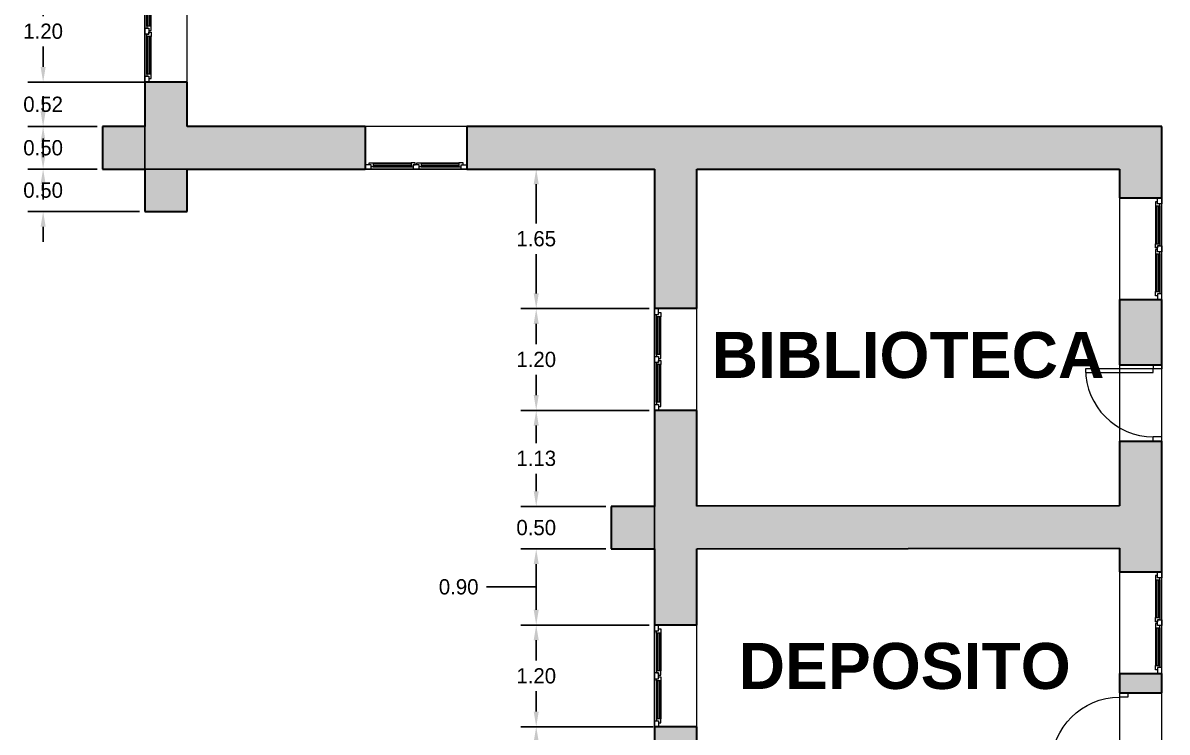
# Model space of a CAD drawing. Header units: metres. Extents: x -73.3 to -50.6, y 0.4 to 33.7.
# Drawn here: x -73.26 to -59.76, y 16.92 to 25.29 of the extents above; entities that cross this region are included whole.
import ezdxf

# ---------------------------------------------------------------- set-up
doc = ezdxf.new("R2010")
doc.units = ezdxf.units.M
doc.header["$MEASUREMENT"] = 0
doc.layers.add('ACOTACION', color=160, linetype='Continuous', lineweight=0)
doc.layers.add('Structural - Bearing_Pen_No__27', color=7, linetype='Continuous', lineweight=35)
for name, color, linetype, lineweight, true_color in [('Annotation - Text_Pen_No__86', 7, 'Continuous', 20, 0x5555ff), ('ARCHICAD Doors_Pen_No__3', 7, 'Continuous', 18, 0xff6600), ('ARCHICAD Windows_Pen_No__3', 7, 'Continuous', 18, 0xff6600), ('Structural - Bearing_Pen_No__160', 7, 'Continuous', 20, 0xb4a35c), ('Structural - Bearing_Pen_No__63', 7, 'Continuous', 18, 0xff9955)]:
    doc.layers.add(name, color=color, linetype=linetype, lineweight=lineweight, true_color=true_color)
for name, color, linetype in [('ARCHICAD Doors', 7, 'Continuous'), ('ARCHICAD Windows', 7, 'Continuous'), ('Structural - Bearing', 7, 'Continuous')]:
    doc.layers.add(name, color=color, linetype=linetype)
doc.styles.add('GENERATED_STYLE_1', font='')
doc.styles.get('GENERATED_STYLE_1').set_extended_font_data('Arial', bold=True)
doc.dimstyles.get("Standard").update_dxf_attribs({"dimtxt": 0.18, "dimasz": 0.18, "dimexe": 0.18, "dimexo": 0.0625, "dimgap": 0.09, "dimtad": 0, "dimtih": 1, "dimtoh": 1, "dimzin": 0, "dimdsep": 46, "dimtxsty": 'Standard', "dimcen": 0.09, "dimadec": 0, "dimazin": 0, "dimtfac": 1, "dimtofl": 0, "dimtmove": 0, "dimatfit": 3, "dimfxl": 1, "dimtolj": 1, "dimtzin": 0, "dimarcsym": 0})

# ---------------------------------------------------------------- blocks, each defined once
blk = doc.blocks.new('IFC Window - Double Panel - Vertical')
at = {"layer": 'ARCHICAD Windows_Pen_No__3', "color": 30, "linetype": 'Continuous', "lineweight": 18, "true_color": 0xff6600}
for p, q in [((-0.6, 0), (-0.53, 0)), ((-0.6, -0.05), (-0.6, 0)), ((-0.53, 0), (-0.53, -0.05)), ((-0.035, 0), (0.035, 0)), ((-0.035, -0.05), (-0.035, 0)), ((0.035, 0), (0.035, -0.05)), ((0.6, 0), (0.53, 0)), ((0.53, 0), (0.53, -0.05)), ((0.6, -0.05), (0.6, 0)), ((-0.53, -0.05), (-0.6, -0.05)), ((-0.53, -0.05), (-0.555, -0.05)), ((-0.555, -0.05), (-0.555, -0.075)), ((-0.555, -0.075), (-0.505, -0.075)), ((-0.505, -0.025), (-0.53, -0.025)), ((-0.53, -0.025), (-0.53, -0.05)), ((-0.505, -0.025), (-0.06, -0.025)), ((-0.505, -0.075), (-0.505, -0.025)), ((-0.505, -0.04), (-0.06, -0.04)), ((-0.505, -0.06), (-0.06, -0.06)), ((-0.505, -0.075), (-0.06, -0.075)), ((-0.06, -0.075), (-0.06, -0.025)), ((-0.06, -0.025), (-0.035, -0.025)), ((-0.01, -0.075), (-0.06, -0.075)), ((-0.035, -0.025), (-0.035, -0.05)), ((0.035, -0.05), (-0.035, -0.05)), ((-0.035, -0.05), (-0.01, -0.05)), ((-0.01, -0.05), (-0.01, -0.075)), ((0.035, -0.05), (0.01, -0.05)), ((0.01, -0.05), (0.01, -0.075)), ((0.01, -0.075), (0.06, -0.075)), ((0.06, -0.025), (0.035, -0.025)), ((0.035, -0.025), (0.035, -0.05)), ((0.06, -0.025), (0.505, -0.025)), ((0.06, -0.075), (0.06, -0.025)), ((0.06, -0.04), (0.505, -0.04)), ((0.06, -0.06), (0.505, -0.06)), ((0.06, -0.075), (0.505, -0.075)), ((0.505, -0.075), (0.505, -0.025)), ((0.505, -0.025), (0.53, -0.025)), ((0.555, -0.075), (0.505, -0.075)), ((0.53, -0.025), (0.53, -0.05)), ((0.53, -0.05), (0.6, -0.05)), ((0.53, -0.05), (0.555, -0.05)), ((0.555, -0.05), (0.555, -0.075))]:
    blk.add_line(p, q, dxfattribs=at)
blk = doc.blocks.new('Wall_11', base_point=(-65.806, 1.089))
at = {"layer": 'Structural - Bearing_Pen_No__160', "linetype": 'Continuous', "lineweight": 0, "true_color": 0x5a512e}
for points in [[(-65.806, 21.92), (-65.306, 21.92), (-65.306, 23.567), (-65.806, 23.567)], [(-65.806, 19.587), (-65.306, 19.588), (-65.306, 20.72), (-65.806, 20.72)], [(-65.806, 18.187), (-65.306, 18.187), (-65.306, 19.088), (-65.806, 19.087)], [(-65.806, 16.087), (-65.306, 16.087), (-65.306, 16.987), (-65.806, 16.987)]]:
    blk.add_hatch(color=59, dxfattribs=at).paths.add_polyline_path(points)
at = {"layer": 'Structural - Bearing_Pen_No__27', "color": 7, "linetype": 'Continuous', "lineweight": 35}
for p, q in [((-65.306, 21.92), (-65.806, 21.92)), ((-65.306, 20.72), (-65.806, 20.72)), ((-65.306, 18.187), (-65.806, 18.187)), ((-65.306, 16.987), (-65.806, 16.987))]:
    blk.add_line(p, q, dxfattribs=at)
at = {"layer": 'Structural - Bearing_Pen_No__27', "color": 7, "linetype": 'Continuous', "lineweight": 35, "flags": 128}
for points in [[(-65.806, 23.567), (-65.806, 21.92)], [(-65.306, 21.92), (-65.306, 23.567)], [(-65.806, 20.72), (-65.806, 19.587)], [(-65.306, 19.588), (-65.306, 20.72)], [(-65.806, 19.087), (-65.806, 18.187)], [(-65.306, 18.187), (-65.306, 19.088)], [(-65.806, 16.987), (-65.806, 16.087)], [(-65.306, 16.087), (-65.306, 16.987)]]:
    blk.add_lwpolyline(points, dxfattribs=at)
at = {"layer": 'Structural - Bearing_Pen_No__63', "color": 21, "linetype": 'Continuous', "lineweight": 18, "true_color": 0xff9955}
for p, q in [((-65.806, 21.92), (-65.806, 20.72)), ((-65.306, 20.72), (-65.306, 21.92)), ((-65.806, 18.187), (-65.806, 16.987)), ((-65.306, 16.987), (-65.306, 18.187))]:
    blk.add_line(p, q, dxfattribs=at)
at = {"layer": 'ARCHICAD Windows', "color": 21, "linetype": 'Continuous', "lineweight": 18, "true_color": 0xff9955, "rotation": 90}
blk.add_blockref('IFC Window - Double Panel - Vertical', (-65.806, 21.32), dxfattribs=at)
at = {"layer": 'ARCHICAD Windows', "color": 21, "linetype": 'Continuous', "lineweight": 18, "true_color": 0xff9955, "xscale": -1, "rotation": 90}
blk.add_blockref('IFC Window - Double Panel - Vertical', (-65.806, 17.587), dxfattribs=at)
blk = doc.blocks.new('Wall_15', base_point=(-59.819, 23.567))
at = {"layer": 'Structural - Bearing_Pen_No__160', "linetype": 'Continuous', "lineweight": 0, "true_color": 0x5a512e}
for points in [[(-71.819, 23.567), (-71.819, 24.067), (-72.319, 24.067), (-72.319, 23.567)], [(-69.217, 23.567), (-69.217, 24.067), (-71.319, 24.067), (-71.319, 23.567)], [(-60.319, 23.567), (-59.819, 24.067), (-68.017, 24.067), (-68.017, 23.567)]]:
    blk.add_hatch(color=59, dxfattribs=at).paths.add_polyline_path(points)
at = {"layer": 'Structural - Bearing_Pen_No__27', "color": 7, "linetype": 'Continuous', "lineweight": 35}
for p, q in [((-69.217, 24.067), (-69.217, 23.567)), ((-68.017, 24.067), (-68.017, 23.567))]:
    blk.add_line(p, q, dxfattribs=at)
at = {"layer": 'Structural - Bearing_Pen_No__27', "color": 7, "linetype": 'Continuous', "lineweight": 35, "flags": 128}
for points in [[(-71.819, 24.067), (-72.319, 24.067)], [(-72.319, 24.067), (-72.319, 23.567)], [(-69.217, 24.067), (-71.319, 24.067)], [(-59.819, 24.067), (-68.017, 24.067)], [(-72.319, 23.567), (-71.819, 23.567)], [(-71.319, 23.567), (-69.217, 23.567)], [(-68.017, 23.567), (-65.806, 23.567)], [(-65.306, 23.567), (-60.319, 23.567)]]:
    blk.add_lwpolyline(points, dxfattribs=at)
at = {"layer": 'Structural - Bearing_Pen_No__63', "color": 21, "linetype": 'Continuous', "lineweight": 18, "true_color": 0xff9955}
for p, q in [((-68.017, 24.067), (-69.217, 24.067)), ((-69.217, 23.567), (-68.017, 23.567))]:
    blk.add_line(p, q, dxfattribs=at)
at = {"layer": 'ARCHICAD Windows', "color": 21, "linetype": 'Continuous', "lineweight": 18, "true_color": 0xff9955, "xscale": -1, "rotation": 180}
blk.add_blockref('IFC Window - Double Panel - Vertical', (-68.617, 23.567), dxfattribs=at)
blk = doc.blocks.new('Wall_16', base_point=(-71.819, 23.067))
at = {"layer": 'Structural - Bearing_Pen_No__160', "linetype": 'Continuous', "lineweight": 0, "true_color": 0x5a512e}
for points in [[(-71.819, 29.21), (-71.319, 29.21), (-71.319, 32.091), (-71.819, 32.091)], [(-71.819, 25.792), (-71.319, 25.792), (-71.319, 28.01), (-71.819, 28.01)], [(-71.819, 23.067), (-71.319, 23.067), (-71.319, 24.592), (-71.819, 24.592)]]:
    blk.add_hatch(color=59, dxfattribs=at).paths.add_polyline_path(points)
at = {"layer": 'Structural - Bearing_Pen_No__27', "color": 7, "linetype": 'Continuous', "lineweight": 35}
for p, q in [((-71.319, 29.21), (-71.819, 29.21)), ((-71.319, 28.01), (-71.819, 28.01)), ((-71.319, 25.792), (-71.819, 25.792)), ((-71.319, 24.592), (-71.819, 24.592))]:
    blk.add_line(p, q, dxfattribs=at)
at = {"layer": 'Structural - Bearing_Pen_No__27', "color": 7, "linetype": 'Continuous', "lineweight": 35, "flags": 128}
for points in [[(-71.319, 32.091), (-71.819, 32.091)], [(-71.819, 32.091), (-71.819, 31.591)], [(-71.319, 31.591), (-71.319, 32.091)], [(-71.819, 31.091), (-71.819, 29.21)], [(-71.319, 29.21), (-71.319, 31.091)], [(-71.819, 28.01), (-71.819, 25.792)], [(-71.319, 26.529), (-71.319, 28.01)], [(-71.319, 25.792), (-71.319, 26.029)], [(-71.819, 24.592), (-71.819, 24.067)], [(-71.319, 24.067), (-71.319, 24.592)], [(-71.819, 23.567), (-71.819, 23.067)], [(-71.319, 23.067), (-71.319, 23.567)], [(-71.819, 23.067), (-71.319, 23.067)]]:
    blk.add_lwpolyline(points, dxfattribs=at)
at = {"layer": 'Structural - Bearing_Pen_No__63', "color": 21, "linetype": 'Continuous', "lineweight": 18, "true_color": 0xff9955}
for p, q in [((-71.819, 29.21), (-71.819, 28.01)), ((-71.319, 28.01), (-71.319, 29.21)), ((-71.819, 25.792), (-71.819, 24.592)), ((-71.319, 24.592), (-71.319, 25.792))]:
    blk.add_line(p, q, dxfattribs=at)
at = {"layer": 'ARCHICAD Windows', "color": 21, "linetype": 'Continuous', "lineweight": 18, "true_color": 0xff9955, "xscale": -1, "rotation": 90}
blk.add_blockref('IFC Window - Double Panel - Vertical', (-71.819, 28.61), dxfattribs=at)
at = {"layer": 'ARCHICAD Windows', "color": 21, "linetype": 'Continuous', "lineweight": 18, "true_color": 0xff9955, "rotation": 90}
blk.add_blockref('IFC Window - Double Panel - Vertical', (-71.819, 25.192), dxfattribs=at)
blk = doc.blocks.new('IFC Door - Single Swing')
at = {"layer": 'ARCHICAD Doors_Pen_No__3', "color": 30, "linetype": 'Continuous', "lineweight": 18, "true_color": 0xff6600}
for p, q in [((0.4, 0.8), (0.36, 0.8)), ((0.36, 0.8), (0.36, 0)), ((0.4, 0), (0.4, 0.8)), ((-0.45, 0), (-0.4, 0)), ((-0.4, -0.1), (-0.4, 0)), ((0.36, 0), (0.4, 0)), ((0.45, 0), (0.4, 0)), ((0.4, -0.1), (0.4, 0)), ((-0.45, -0.1), (-0.4, -0.1)), ((0.45, -0.1), (0.4, -0.1))]:
    blk.add_line(p, q, dxfattribs=at)
blk.add_arc((0.4, 0), 0.8, 90, 180, dxfattribs=at)
blk = doc.blocks.new('Wall_18', base_point=(-59.819, 23.567))
at = {"layer": 'Structural - Bearing_Pen_No__160', "linetype": 'Continuous', "lineweight": 0, "true_color": 0x5a512e}
for points in [[(-59.819, 24.067), (-60.319, 23.567), (-60.319, 23.226), (-59.819, 23.226)], [(-59.819, 22.026), (-60.319, 22.026), (-60.319, 21.258), (-59.819, 21.258)], [(-59.819, 20.358), (-60.319, 20.358), (-60.319, 18.815), (-59.819, 18.815)], [(-59.819, 17.615), (-60.319, 17.615), (-60.319, 17.386), (-59.819, 17.386)]]:
    blk.add_hatch(color=59, dxfattribs=at).paths.add_polyline_path(points)
at = {"layer": 'Structural - Bearing_Pen_No__27', "color": 7, "linetype": 'Continuous', "lineweight": 35}
for p, q in [((-60.319, 23.226), (-59.819, 23.226)), ((-60.319, 22.026), (-59.819, 22.026)), ((-60.319, 21.258), (-59.819, 21.258)), ((-60.319, 20.358), (-59.819, 20.358)), ((-60.319, 18.815), (-59.819, 18.815)), ((-60.319, 17.615), (-59.819, 17.615)), ((-60.319, 17.386), (-59.819, 17.386))]:
    blk.add_line(p, q, dxfattribs=at)
at = {"layer": 'Structural - Bearing_Pen_No__27', "color": 7, "linetype": 'Continuous', "lineweight": 35, "flags": 128}
for points in [[(-59.819, 23.226), (-59.819, 24.067)], [(-60.319, 23.567), (-60.319, 23.226)], [(-60.319, 22.026), (-60.319, 21.258)], [(-59.819, 21.258), (-59.819, 22.026)], [(-60.319, 20.358), (-60.319, 19.594)], [(-59.819, 18.815), (-59.819, 20.358)], [(-60.319, 19.094), (-60.319, 18.815)], [(-60.319, 17.615), (-60.319, 17.386)], [(-59.819, 17.386), (-59.819, 17.615)]]:
    blk.add_lwpolyline(points, dxfattribs=at)
at = {"layer": 'Structural - Bearing_Pen_No__63', "color": 21, "linetype": 'Continuous', "lineweight": 18, "true_color": 0xff9955}
for p, q in [((-60.319, 23.226), (-60.319, 22.026)), ((-59.819, 22.026), (-59.819, 23.226)), ((-60.319, 21.258), (-60.319, 20.358)), ((-59.819, 20.358), (-59.819, 21.258)), ((-60.319, 18.815), (-60.319, 17.615)), ((-59.819, 17.615), (-59.819, 18.815)), ((-60.319, 17.386), (-60.319, 16.486)), ((-59.819, 16.486), (-59.819, 17.386))]:
    blk.add_line(p, q, dxfattribs=at)
at = {"layer": 'ARCHICAD Doors', "color": 21, "linetype": 'Continuous', "lineweight": 18, "true_color": 0xff9955, "rotation": 90}
blk.add_blockref('IFC Door - Single Swing', (-59.919, 20.808), dxfattribs=at)
at = {"layer": 'ARCHICAD Doors', "color": 21, "linetype": 'Continuous', "lineweight": 18, "true_color": 0xff9955, "xscale": -1, "rotation": 90}
blk.add_blockref('IFC Door - Single Swing', (-60.319, 16.936), dxfattribs=at)
at = {"layer": 'ARCHICAD Windows', "color": 21, "linetype": 'Continuous', "lineweight": 18, "true_color": 0xff9955, "rotation": 270}
for p in [(-59.819, 22.626), (-59.819, 18.215)]:
    blk.add_blockref('IFC Window - Double Panel - Vertical', p, dxfattribs=at)
blk = doc.blocks.new('Wall_23', base_point=(-59.819, 19.094))
at = {"layer": 'Structural - Bearing_Pen_No__160', "linetype": 'Continuous', "lineweight": 0, "true_color": 0x5a512e}
blk.add_hatch(color=59, dxfattribs=at).paths.add_polyline_path([(-60.319, 19.594), (-66.315, 19.586), (-66.315, 19.086), (-60.319, 19.094)])
at = {"layer": 'Structural - Bearing_Pen_No__27', "color": 7, "linetype": 'Continuous', "lineweight": 35, "flags": 128}
for points in [[(-65.806, 19.587), (-66.315, 19.586)], [(-66.315, 19.586), (-66.315, 19.086)], [(-60.319, 19.594), (-65.306, 19.588)], [(-66.315, 19.086), (-65.806, 19.087)], [(-65.306, 19.088), (-60.319, 19.094)]]:
    blk.add_lwpolyline(points, dxfattribs=at)
blk = doc.blocks.new('*D61')
at = {"layer": 'ACOTACION', "color": 0, "lineweight": -2, "transparency": 16777216}
for p, q in [((-71.881, 25.792), (-73.198, 25.792)), ((-73.018, 25.612), (-73.018, 25.372)), ((-73.018, 24.772), (-73.018, 25.012)), ((-71.831, 24.592), (-73.198, 24.592))]:
    blk.add_line(p, q, dxfattribs=at)
at = {"layer": 'ACOTACION', "color": 0, "transparency": 16777216}
for points in [[(-73.048, 25.612), (-72.988, 25.612), (-73.018, 25.792)], [(-73.048, 24.772), (-72.988, 24.772), (-73.018, 24.592)]]:
    blk.add_solid(points, dxfattribs=at)
at = {"layer": 'Defpoints', "color": 0, "transparency": 16777216}
for p in [(-71.819, 25.792), (-73.018, 24.592), (-71.769, 24.592)]:
    blk.add_point(p, dxfattribs=at)
at = {"layer": 'ACOTACION', "color": 0, "transparency": 16777216, "insert": (-73.018, 25.192), "char_height": 0.18, "attachment_point": 5}
blk.add_mtext('\\A1;1.20', dxfattribs=at)
blk = doc.blocks.new('*D62')
at = {"layer": 'ACOTACION', "color": 0, "lineweight": -2, "transparency": 16777216}
for p, q in [((-73.018, 24.772), (-73.018, 24.952)), ((-71.831, 24.592), (-73.198, 24.592)), ((-72.381, 24.067), (-73.198, 24.067)), ((-73.018, 23.887), (-73.018, 23.707))]:
    blk.add_line(p, q, dxfattribs=at)
at = {"layer": 'ACOTACION', "color": 0, "transparency": 16777216}
for points in [[(-73.048, 24.772), (-72.988, 24.772), (-73.018, 24.592)], [(-73.048, 23.887), (-72.988, 23.887), (-73.018, 24.067)]]:
    blk.add_solid(points, dxfattribs=at)
at = {"layer": 'Defpoints', "color": 0, "transparency": 16777216}
for p in [(-71.769, 24.592), (-73.018, 24.067), (-72.319, 24.067)]:
    blk.add_point(p, dxfattribs=at)
at = {"layer": 'ACOTACION', "color": 0, "transparency": 16777216, "insert": (-73.018, 24.33), "char_height": 0.18, "attachment_point": 5}
blk.add_mtext('\\A1;0.52', dxfattribs=at)
blk = doc.blocks.new('*D63')
at = {"layer": 'ACOTACION', "color": 0, "lineweight": -2, "transparency": 16777216}
for p, q in [((-73.018, 24.247), (-73.018, 24.427)), ((-72.381, 24.067), (-73.198, 24.067)), ((-72.381, 23.567), (-73.198, 23.567)), ((-73.018, 23.387), (-73.018, 23.207))]:
    blk.add_line(p, q, dxfattribs=at)
at = {"layer": 'ACOTACION', "color": 0, "transparency": 16777216}
for points in [[(-73.048, 24.247), (-72.988, 24.247), (-73.018, 24.067)], [(-73.048, 23.387), (-72.988, 23.387), (-73.018, 23.567)]]:
    blk.add_solid(points, dxfattribs=at)
at = {"layer": 'Defpoints', "color": 0, "transparency": 16777216}
for p in [(-72.319, 24.067), (-73.018, 23.567), (-72.319, 23.567)]:
    blk.add_point(p, dxfattribs=at)
at = {"layer": 'ACOTACION', "color": 0, "transparency": 16777216, "insert": (-73.018, 23.817), "char_height": 0.18, "attachment_point": 5}
blk.add_mtext('\\A1;0.50', dxfattribs=at)
blk = doc.blocks.new('*D64')
at = {"layer": 'ACOTACION', "color": 0, "lineweight": -2, "transparency": 16777216}
for p, q in [((-73.018, 23.747), (-73.018, 23.927)), ((-72.381, 23.567), (-73.198, 23.567)), ((-71.881, 23.067), (-73.198, 23.067)), ((-73.018, 22.887), (-73.018, 22.707))]:
    blk.add_line(p, q, dxfattribs=at)
at = {"layer": 'ACOTACION', "color": 0, "transparency": 16777216}
for points in [[(-73.048, 23.747), (-72.988, 23.747), (-73.018, 23.567)], [(-73.048, 22.887), (-72.988, 22.887), (-73.018, 23.067)]]:
    blk.add_solid(points, dxfattribs=at)
at = {"layer": 'Defpoints', "color": 0, "transparency": 16777216}
for p in [(-72.319, 23.567), (-73.018, 23.067), (-71.819, 23.067)]:
    blk.add_point(p, dxfattribs=at)
at = {"layer": 'ACOTACION', "color": 0, "transparency": 16777216, "insert": (-73.018, 23.317), "char_height": 0.18, "attachment_point": 5}
blk.add_mtext('\\A1;0.50', dxfattribs=at)
blk = doc.blocks.new('*D65')
at = {"layer": 'ACOTACION', "color": 0, "lineweight": -2, "transparency": 16777216}
for p, q in [((-65.869, 23.567), (-67.38, 23.567)), ((-67.2, 23.387), (-67.2, 22.924)), ((-67.2, 22.1), (-67.2, 22.564)), ((-65.869, 21.92), (-67.38, 21.92))]:
    blk.add_line(p, q, dxfattribs=at)
at = {"layer": 'ACOTACION', "color": 0, "transparency": 16777216}
for points in [[(-67.23, 23.387), (-67.17, 23.387), (-67.2, 23.567)], [(-67.23, 22.1), (-67.17, 22.1), (-67.2, 21.92)]]:
    blk.add_solid(points, dxfattribs=at)
at = {"layer": 'Defpoints', "color": 0, "transparency": 16777216}
for p in [(-65.806, 23.567), (-67.2, 21.92), (-65.806, 21.92)]:
    blk.add_point(p, dxfattribs=at)
at = {"layer": 'ACOTACION', "color": 0, "transparency": 16777216, "insert": (-67.2, 22.744), "char_height": 0.18, "attachment_point": 5}
blk.add_mtext('\\A1;1.65', dxfattribs=at)
blk = doc.blocks.new('*D66')
at = {"layer": 'ACOTACION', "color": 0, "lineweight": -2, "transparency": 16777216}
for p, q in [((-65.869, 21.92), (-67.38, 21.92)), ((-67.2, 21.74), (-67.2, 21.5)), ((-67.2, 20.9), (-67.2, 21.14)), ((-65.869, 20.72), (-67.38, 20.72))]:
    blk.add_line(p, q, dxfattribs=at)
at = {"layer": 'ACOTACION', "color": 0, "transparency": 16777216}
for points in [[(-67.23, 21.74), (-67.17, 21.74), (-67.2, 21.92)], [(-67.23, 20.9), (-67.17, 20.9), (-67.2, 20.72)]]:
    blk.add_solid(points, dxfattribs=at)
at = {"layer": 'Defpoints', "color": 0, "transparency": 16777216}
for p in [(-65.806, 21.92), (-67.2, 20.72), (-65.806, 20.72)]:
    blk.add_point(p, dxfattribs=at)
at = {"layer": 'ACOTACION', "color": 0, "transparency": 16777216, "insert": (-67.2, 21.32), "char_height": 0.18, "attachment_point": 5}
blk.add_mtext('\\A1;1.20', dxfattribs=at)
blk = doc.blocks.new('*D67')
at = {"layer": 'ACOTACION', "color": 0, "lineweight": -2, "transparency": 16777216}
for p, q in [((-65.869, 20.72), (-67.38, 20.72)), ((-67.2, 20.54), (-67.2, 20.333)), ((-67.2, 19.766), (-67.2, 19.973)), ((-66.378, 19.586), (-67.38, 19.586))]:
    blk.add_line(p, q, dxfattribs=at)
at = {"layer": 'ACOTACION', "color": 0, "transparency": 16777216}
for points in [[(-67.23, 20.54), (-67.17, 20.54), (-67.2, 20.72)], [(-67.23, 19.766), (-67.17, 19.766), (-67.2, 19.586)]]:
    blk.add_solid(points, dxfattribs=at)
at = {"layer": 'Defpoints', "color": 0, "transparency": 16777216}
for p in [(-65.806, 20.72), (-67.2, 19.586), (-66.315, 19.586)]:
    blk.add_point(p, dxfattribs=at)
at = {"layer": 'ACOTACION', "color": 0, "transparency": 16777216, "insert": (-67.2, 20.153), "char_height": 0.18, "attachment_point": 5}
blk.add_mtext('\\A1;1.13', dxfattribs=at)
blk = doc.blocks.new('*D68')
at = {"layer": 'ACOTACION', "color": 0, "lineweight": -2, "transparency": 16777216}
for p, q in [((-67.2, 19.766), (-67.2, 19.946)), ((-66.378, 19.586), (-67.38, 19.586)), ((-66.377, 19.086), (-67.38, 19.086)), ((-67.2, 18.906), (-67.2, 18.726))]:
    blk.add_line(p, q, dxfattribs=at)
at = {"layer": 'ACOTACION', "color": 0, "transparency": 16777216}
for points in [[(-67.23, 19.766), (-67.17, 19.766), (-67.2, 19.586)], [(-67.23, 18.906), (-67.17, 18.906), (-67.2, 19.086)]]:
    blk.add_solid(points, dxfattribs=at)
at = {"layer": 'Defpoints', "color": 0, "transparency": 16777216}
for p in [(-66.315, 19.586), (-67.2, 19.086), (-66.315, 19.086)]:
    blk.add_point(p, dxfattribs=at)
at = {"layer": 'ACOTACION', "color": 0, "transparency": 16777216, "insert": (-67.2, 19.336), "char_height": 0.18, "attachment_point": 5}
blk.add_mtext('\\A1;0.50', dxfattribs=at)
blk = doc.blocks.new('*D69')
at = {"layer": 'ACOTACION', "color": 0, "lineweight": -2, "transparency": 16777216}
for p, q in [((-66.377, 19.086), (-67.38, 19.086)), ((-67.2, 18.906), (-67.2, 18.367)), ((-67.605, 18.637), (-67.785, 18.637)), ((-67.2, 18.637), (-67.605, 18.637)), ((-65.869, 18.187), (-67.38, 18.187))]:
    blk.add_line(p, q, dxfattribs=at)
at = {"layer": 'ACOTACION', "color": 0, "transparency": 16777216}
for points in [[(-67.23, 18.906), (-67.17, 18.906), (-67.2, 19.086)], [(-67.23, 18.367), (-67.17, 18.367), (-67.2, 18.187)]]:
    blk.add_solid(points, dxfattribs=at)
at = {"layer": 'Defpoints', "color": 0, "transparency": 16777216}
for p in [(-66.315, 19.086), (-67.2, 18.187), (-65.806, 18.187)]:
    blk.add_point(p, dxfattribs=at)
at = {"layer": 'ACOTACION', "color": 0, "transparency": 16777216, "insert": (-68.115, 18.637), "char_height": 0.18, "attachment_point": 5}
blk.add_mtext('\\A1;0.90', dxfattribs=at)
blk = doc.blocks.new('*D70')
at = {"layer": 'ACOTACION', "color": 0, "lineweight": -2, "transparency": 16777216}
for p, q in [((-65.869, 18.187), (-67.38, 18.187)), ((-67.2, 18.007), (-67.2, 17.767)), ((-67.2, 17.167), (-67.2, 17.407)), ((-65.819, 16.987), (-67.38, 16.987))]:
    blk.add_line(p, q, dxfattribs=at)
at = {"layer": 'ACOTACION', "color": 0, "transparency": 16777216}
for points in [[(-67.23, 18.007), (-67.17, 18.007), (-67.2, 18.187)], [(-67.23, 17.167), (-67.17, 17.167), (-67.2, 16.987)]]:
    blk.add_solid(points, dxfattribs=at)
at = {"layer": 'Defpoints', "color": 0, "transparency": 16777216}
for p in [(-65.806, 18.187), (-67.2, 16.987), (-65.756, 16.987)]:
    blk.add_point(p, dxfattribs=at)
at = {"layer": 'ACOTACION', "color": 0, "transparency": 16777216, "insert": (-67.2, 17.587), "char_height": 0.18, "attachment_point": 5}
blk.add_mtext('\\A1;1.20', dxfattribs=at)
blk = doc.blocks.new('*D71')
at = {"layer": 'ACOTACION', "color": 0, "lineweight": -2, "transparency": 16777216}
for p, q in [((-65.819, 16.987), (-67.38, 16.987)), ((-67.2, 16.807), (-67.2, 16.267)), ((-67.605, 16.537), (-67.785, 16.537)), ((-67.2, 16.537), (-67.605, 16.537)), ((-65.869, 16.087), (-67.38, 16.087))]:
    blk.add_line(p, q, dxfattribs=at)
at = {"layer": 'ACOTACION', "color": 0, "transparency": 16777216}
for points in [[(-67.23, 16.807), (-67.17, 16.807), (-67.2, 16.987)], [(-67.23, 16.267), (-67.17, 16.267), (-67.2, 16.087)]]:
    blk.add_solid(points, dxfattribs=at)
at = {"layer": 'Defpoints', "color": 0, "transparency": 16777216}
for p in [(-65.756, 16.987), (-67.2, 16.087), (-65.806, 16.087)]:
    blk.add_point(p, dxfattribs=at)
at = {"layer": 'ACOTACION', "color": 0, "transparency": 16777216, "insert": (-68.115, 16.537), "char_height": 0.18, "attachment_point": 5}
blk.add_mtext('\\A1;0.90', dxfattribs=at)

msp = doc.modelspace()

# ---------------------------------------------------------------- linework, layer by layer
msp.add_lwpolyline([(-71.819, 31.591), (-53.319, 31.591), (-53.319, 23.591), (-57.815, 23.589), (-57.806, 1.088), (-61.791, 1.088), (-61.79, 1.089), (-65.806, 1.089), (-65.806, 23.567), (-71.819, 23.567)], close=True)

# ---------------------------------------------------------------- block references
at = {"layer": 'Structural - Bearing', "color": 7, "lineweight": 35}
for name, p in [('Wall_16', (-71.819, 23.067)), ('Wall_15', (-59.819, 23.567)), ('Wall_18', (-59.819, 23.567)), ('Wall_11', (-65.806, 1.089)), ('Wall_23', (-59.819, 19.094))]:
    msp.add_blockref(name, p, dxfattribs=at)

# ---------------------------------------------------------------- texts
at = {"layer": 'Annotation - Text_Pen_No__86', "color": 173, "linetype": 'Continuous', "lineweight": 20, "true_color": 0x5555ff, "char_height": 0.54288, "attachment_point": 2, "style": 'GENERATED_STYLE_1'}
for s, insert in [('\\A1;{\\pqc;\\fArial|b1|i0|c0|p34;BIBLIOTECA}', (-62.813, 21.645)), ('\\A1;{\\pqc;\\fArial|b1|i0|c0|p34;DEPOSITO}', (-62.853, 17.976))]:
    msp.add_mtext(s, dxfattribs=dict(at, insert=insert))

# ---------------------------------------------------------------- dimensions: what is measured, and where the dimension line sits
at = {"layer": 'ACOTACION'}
for base, p1, p2, picture, middle in [((-73.018, 24.592), (-71.819, 25.792), (-71.769, 24.592), '*D61', (-73.018, 25.192)), ((-73.0183, 24.0673), (-71.7688, 24.5922), (-72.3188, 24.0673), '*D62', (-73.0183, 24.3298)), ((-73.018, 23.567), (-72.319, 24.067), (-72.319, 23.567), '*D63', (-73.018, 23.817)), ((-73.018, 23.067), (-72.319, 23.567), (-71.819, 23.067), '*D64', (-73.018, 23.317)), ((-67.2, 21.92), (-65.806, 23.567), (-65.806, 21.92), '*D65', (-67.2, 22.744)), ((-67.2, 20.72), (-65.806, 21.92), (-65.806, 20.72), '*D66', (-67.2, 21.32)), ((-67.2, 19.586), (-65.806, 20.72), (-66.315, 19.586), '*D67', (-67.2, 20.153)), ((-67.2, 19.086), (-66.315, 19.586), (-66.315, 19.086), '*D68', (-67.2, 19.336)), ((-67.2, 18.187), (-66.315, 19.086), (-65.806, 18.187), '*D69', (-67.875, 18.637)), ((-67.2, 16.987), (-65.806, 18.187), (-65.756, 16.987), '*D70', (-67.2, 17.587)), ((-67.2, 16.087), (-65.756, 16.987), (-65.806, 16.087), '*D71', (-67.875, 16.537))]:
    dim = msp.add_linear_dim(base=base, p1=p1, p2=p2, angle=90, dimstyle='Standard', override={"dimtmove": 1}, dxfattribs=at)
    dim.commit()
    dim.dimension.update_dxf_attribs({"geometry": picture, "text_midpoint": middle})

doc.saveas('drawing.dxf')
